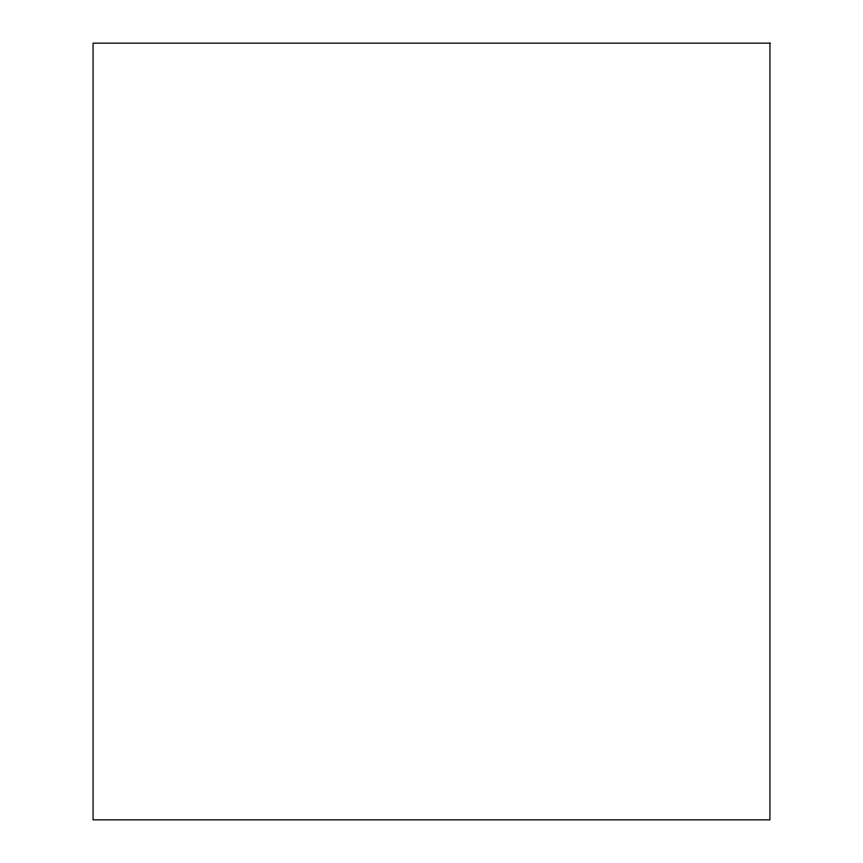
<?xml version="1.0" encoding="UTF-8"?>
<svg xmlns="http://www.w3.org/2000/svg" width="863" height="863" viewBox="0 0 863 863"><rect width="100%" height="100%" fill="white"/><g stroke="black" fill="none" stroke-linecap="round" stroke-linejoin="round"><path stroke-width="1.29" d="M769.936 43.15L93.064 43.15L93.064 819.85L769.936 819.85L769.936 43.15"/></g></svg>
